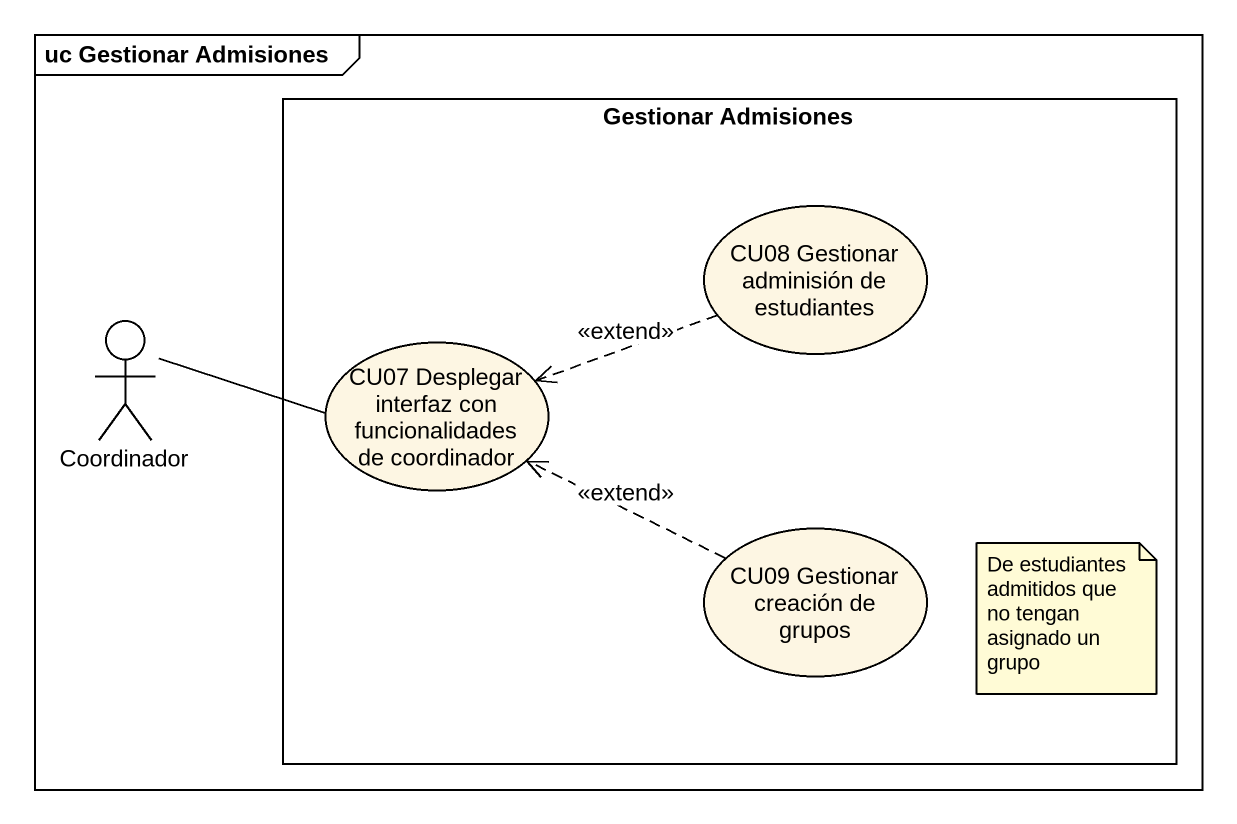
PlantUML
@startuml
mainframe uc Gestionar Admisiones
rectangle "Gestionar Admisiones" as Gestionar_Admisiones {
  usecase "CU08 Gestionar adminisión de estudiantes" as CU08_Gestionar_adminisión
  usecase "CU07 Desplegar interfaz con funcionalidades de coordinador" as CU07_Desplegar_interfaz_con
  usecase "CU09 Gestionar creación de grupos" as CU09_Gestionar_creación_de
}
actor Coordinador
CU08_Gestionar_adminisión .left.> CU07_Desplegar_interfaz_con : <<extend>>
CU07_Desplegar_interfaz_con -left- Coordinador
CU09_Gestionar_creación_de .left.> CU07_Desplegar_interfaz_con : <<extend>>
note as N1
  De estudiantes admitidos que no tengan asignado un grupo
end note
@enduml
